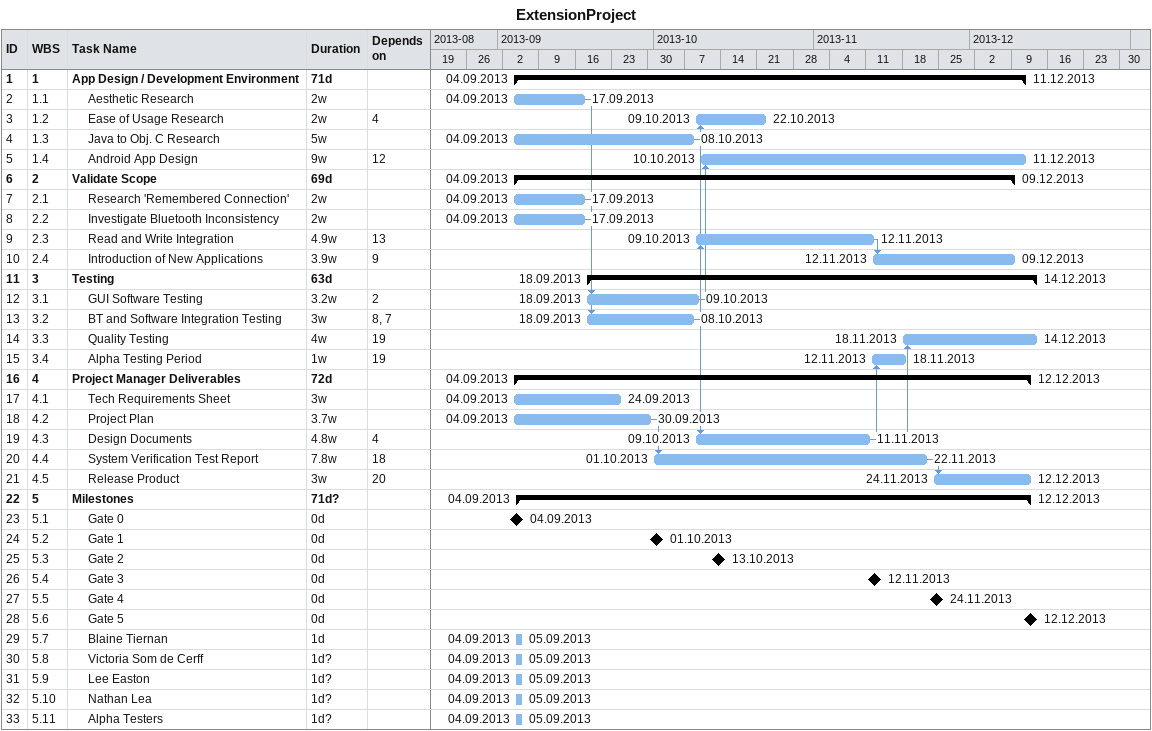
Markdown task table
ExtensionProject

| ID | WBS | Task | Duration | Start | Finish | Predecessors |
|---|---|---|---|---|---|---|
| 1 | 1 | **App Design / Development Environment** | 71d | 2013-09-04 | 2013-12-11 |  |
| 2 | 1.1 | Aesthetic Research | 2w | 2013-09-04 | 2013-09-17 |  |
| 3 | 1.2 | Ease of Usage Research | 2w | 2013-10-09 | 2013-10-22 | 4 |
| 4 | 1.3 | Java to Obj. C Research | 5w | 2013-09-04 | 2013-10-08 |  |
| 5 | 1.4 | Android App Design | 9w | 2013-10-10 | 2013-12-11 | 12 |
| 6 | 2 | **Validate Scope** | 69d | 2013-09-04 | 2013-12-09 |  |
| 7 | 2.1 | Research 'Remembered Connection' | 2w | 2013-09-04 | 2013-09-17 |  |
| 8 | 2.2 | Investigate Bluetooth Inconsistency | 2w | 2013-09-04 | 2013-09-17 |  |
| 9 | 2.3 | Read and Write Integration | 4.9w | 2013-10-09 | 2013-11-12 | 13 |
| 10 | 2.4 | Introduction of New Applications | 3.9w | 2013-11-12 | 2013-12-09 | 9 |
| 11 | 3 | **Testing** | 63d | 2013-09-18 | 2013-12-14 |  |
| 12 | 3.1 | GUI Software Testing | 3.2w | 2013-09-18 | 2013-10-09 | 2 |
| 13 | 3.2 | BT and Software Integration Testing | 3w | 2013-09-18 | 2013-10-08 | 8, 7 |
| 14 | 3.3 | Quality Testing | 4w | 2013-11-18 | 2013-12-14 | 19 |
| 15 | 3.4 | Alpha Testing Period | 1w | 2013-11-12 | 2013-11-18 | 19 |
| 16 | 4 | **Project Manager Deliverables** | 72d | 2013-09-04 | 2013-12-12 |  |
| 17 | 4.1 | Tech Requirements Sheet | 3w | 2013-09-04 | 2013-09-24 |  |
| 18 | 4.2 | Project Plan | 3.7w | 2013-09-04 | 2013-09-30 |  |
| 19 | 4.3 | Design Documents | 4.8w | 2013-10-09 | 2013-11-11 | 4 |
| 20 | 4.4 | System Verification Test Report | 7.8w | 2013-10-01 | 2013-11-22 | 18 |
| 21 | 4.5 | Release Product | 3w | 2013-11-24 | 2013-12-12 | 20 |
| 22 | 5 | **Milestones** | 71d? | 2013-09-04 | 2013-12-12 |  |
| 23 | 5.1 | Gate 0 | 0d | 2013-09-04 | 2013-09-04 |  |
| 24 | 5.2 | Gate 1 | 0d | 2013-10-01 | 2013-10-01 |  |
| 25 | 5.3 | Gate 2 | 0d | 2013-10-13 | 2013-10-13 |  |
| 26 | 5.4 | Gate 3 | 0d | 2013-11-12 | 2013-11-12 |  |
| 27 | 5.5 | Gate 4 | 0d | 2013-11-24 | 2013-11-24 |  |
| 28 | 5.6 | Gate 5 | 0d | 2013-12-12 | 2013-12-12 |  |
| 29 | 5.7 | Blaine Tiernan | 1d | 2013-09-04 | 2013-09-05 |  |
| 30 | 5.8 | Victoria Som de Cerff | 1d? | 2013-09-04 | 2013-09-05 |  |
| 31 | 5.9 | Lee Easton | 1d? | 2013-09-04 | 2013-09-05 |  |
| 32 | 5.10 | Nathan Lea | 1d? | 2013-09-04 | 2013-09-05 |  |
| 33 | 5.11 | Alpha Testers | 1d? | 2013-09-04 | 2013-09-05 |  |
